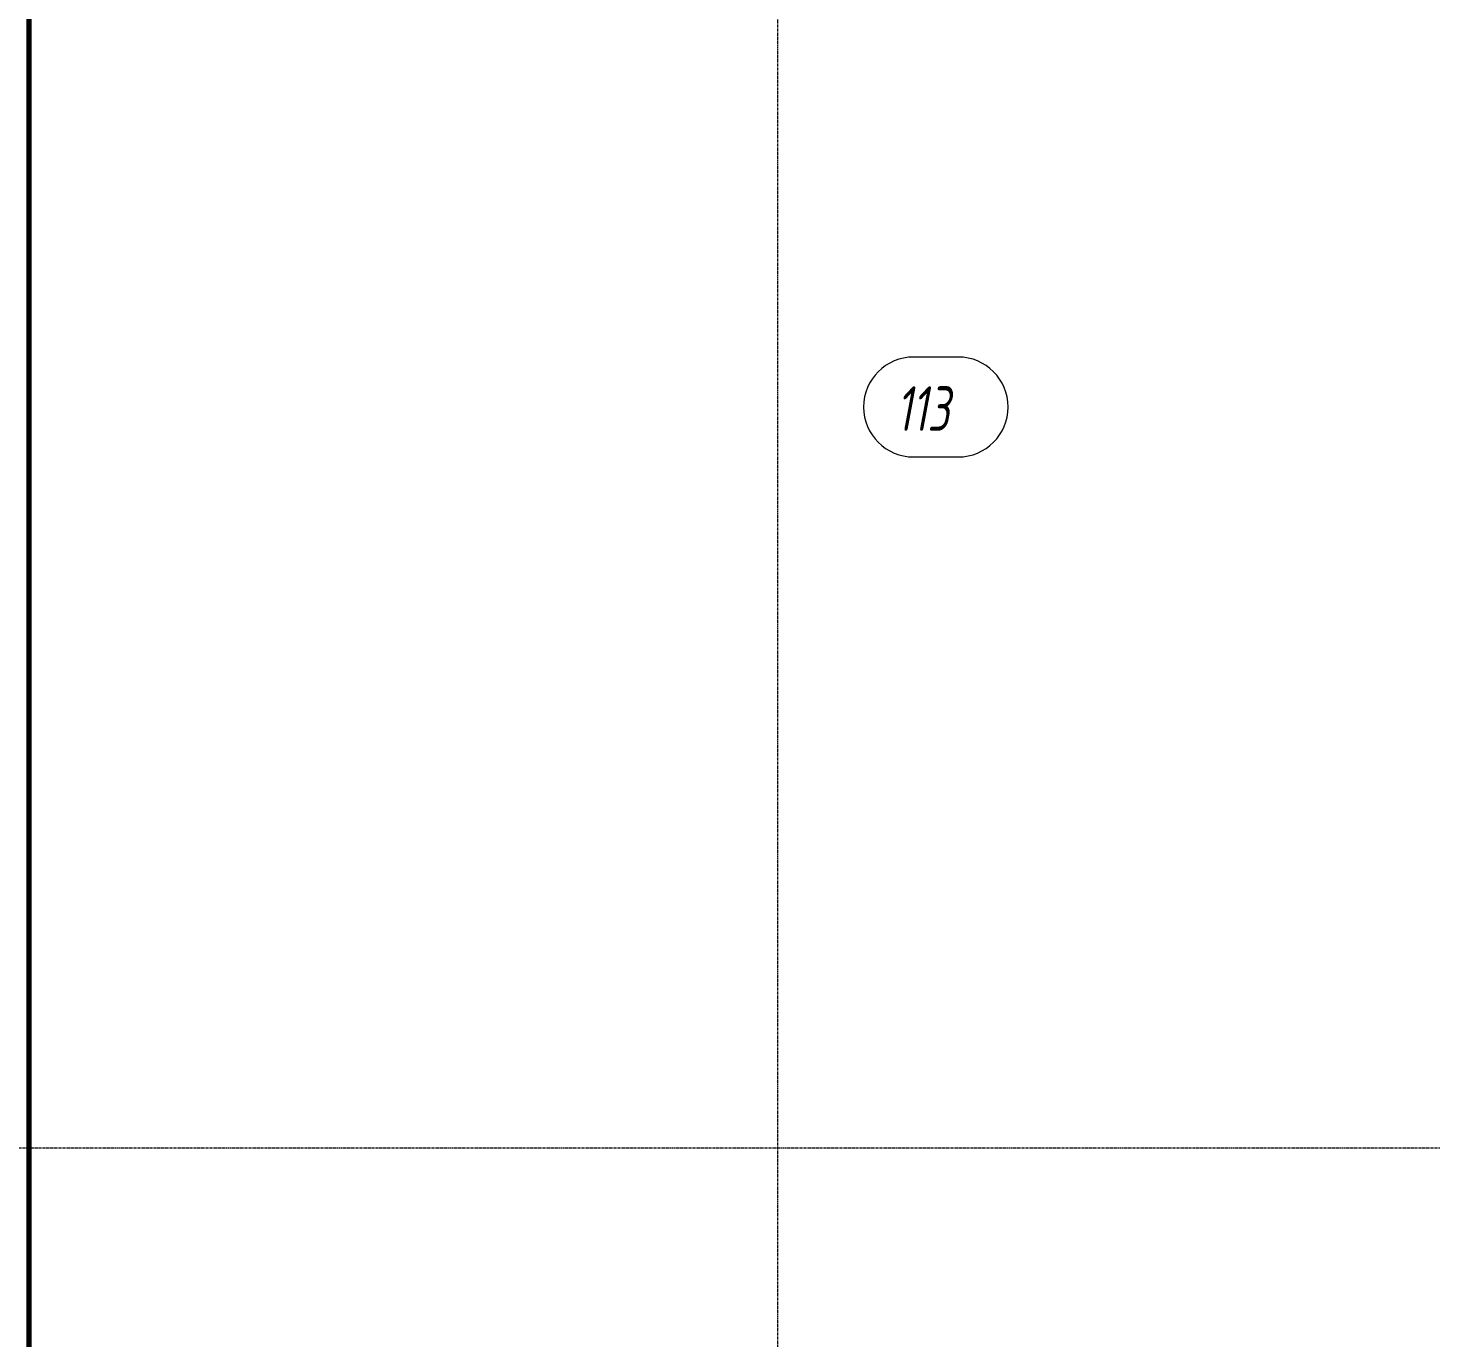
# Model space of a CAD drawing. Header units: millimetres. Extents: x -4948 to 42228, y -4856 to 69378.
# Drawn here: x 26505 to 34370, y 53626 to 60967 of the extents above; entities that cross this region are included whole.
import ezdxf

# ---------------------------------------------------------------- set-up
doc = ezdxf.new("R2010")
doc.units = ezdxf.units.MM
doc.linetypes.add('Линия сетки', pattern=[22.225, 12.7, -3.175, 3.175, -3.175])
doc.linetypes.add('Штрих 3 х 1_5 мм', pattern=[4.5, 3, -1.5])
for name, color, linetype, lineweight in [('A-AREA', 32, 'Continuous', 9), ('A-AREA-IDEN', 2, 'Continuous', 30), ('S-GRID', 1, 'Continuous', 30)]:
    doc.layers.add(name, color=color, linetype=linetype, lineweight=lineweight)
doc.styles.add('ISOCPEUR_B_I', font='', dxfattribs={"width": 0.7, "height": 250})
doc.styles.get('ISOCPEUR_B_I').set_extended_font_data('ISOCPEUR', italic=True, bold=True)

# ---------------------------------------------------------------- blocks, each defined once
blk = doc.blocks.new('27ELB-RD-AR-0000-BIM_rvt-1-1 этаж отм_ _0_000 лотки')
at = {"layer": 'A-AREA', "color": 252, "linetype": 'Штрих 3 х 1_5 мм', "lineweight": 70}
blk.add_line((26508.9, 63692.1), (26508.9, 41768.1), dxfattribs=at)
at = {"layer": 'A-AREA-IDEN', "color": 252, "lineweight": 9}
for p, q in [((31719.7, 59123.4), (31469.7, 59123.4)), ((31469.7, 58563.4), (31719.7, 58563.4))]:
    blk.add_line(p, q, dxfattribs=at)
for centre, start, end in [((31469.7, 58843.4), 90, 270), ((31719.7, 58843.4), 270, 90)]:
    blk.add_arc(centre, 280, start, end, dxfattribs=at)
at = {"layer": 'A-AREA-IDEN', "color": 252, "style": 'ISOCPEUR_B_I', "width": 0.7}
blk.add_text('113', height=250, dxfattribs=at).set_placement((31372.1, 58709.5))
blk = doc.blocks.new('27ELB-RD-KR2-0000-BIM_rvt-1-1 этаж отм_ _0_000 лотки')
at = {"layer": 'S-GRID', "color": 252, "linetype": 'Линия сетки', "lineweight": 9}
for p, q in [((30708.9, -4856.4), (30708.9, 68377.9)), ((-4948, 54692.1), (41228.1, 54692.1))]:
    blk.add_line(p, q, dxfattribs=at)

msp = doc.modelspace()

# ---------------------------------------------------------------- block references
at = {"lineweight": 5}
for name in ['27ELB-RD-KR2-0000-BIM_rvt-1-1 этаж отм_ _0_000 лотки', '27ELB-RD-AR-0000-BIM_rvt-1-1 этаж отм_ _0_000 лотки']:
    msp.add_blockref(name, (0, 0), dxfattribs=at)

doc.saveas('drawing.dxf')
